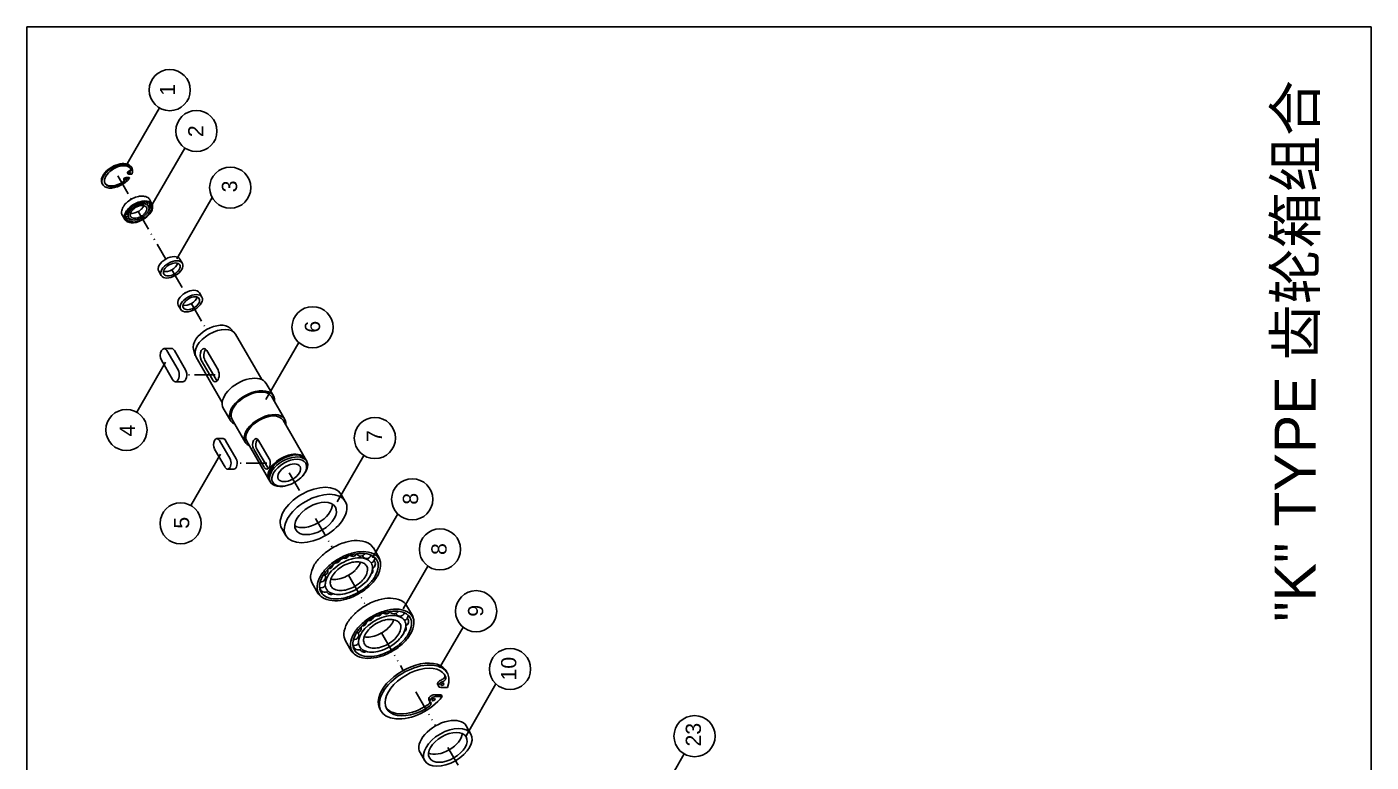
# Model space of a CAD drawing. Extents: x -1737 to 27, y -852 to 1643.
# Drawn here: x -1737 to 27, y 678 to 1643 of the extents above; entities that cross this region are included whole.
import ezdxf

# ---------------------------------------------------------------- set-up
doc = ezdxf.new("R2010")
doc.units = 0
doc.header["$LTSCALE"] = 1.5
doc.linetypes.add('ACAD_ISO12W100', pattern=[22, 12, -3, 0.5, -3, 0.5, -3])
doc.layers.get('0').update_dxf_attribs({"linetype": 'CONTINUOUS'})
doc.layers.add('2', color=5, linetype='ACAD_ISO12W100')
doc.styles.add('TXT', font='arial.ttf', dxfattribs={"height": 3.5})

msp = doc.modelspace()

# ---------------------------------------------------------------- linework, layer by layer
for p, q in [((-1736.6, 1642.8), (27.4, 1642.8)), ((-1736.6, -852), (-1736.6, 1642.8)), ((27.4, 1642.8), (27.4, -852))]:
    msp.add_line(p, q)
at = {"color": 7}
for p, q in [((-1606.3, 1460.8), (-1562.7, 1536.4)), ((-1575.1, 1404.6), (-1529.3, 1483.8)), ((-1604.5, 1451), (-1603.9, 1449.9)), ((-1602.8, 1449.4), (-1598.8, 1449.4)), ((-1609.6, 1442.2), (-1609, 1441.1)), ((-1606.5, 1445.1), (-1602.5, 1445.1)), ((-1605.9, 1444.1), (-1601.9, 1444.1)), ((-1602.5, 1445.1), (-1601.9, 1444.1)), ((-1572.5, 1410.6), (-1575.9, 1416.5)), ((-1540, 1338.5), (-1493.5, 1419)), ((-1608.2, 1390), (-1611.6, 1395.9)), ((-1532.6, 1332.4), (-1535.9, 1338)), ((-1560.3, 1316.4), (-1563.6, 1322)), ((-1507, 1288), (-1510.3, 1293.7)), ((-1534.7, 1272), (-1538, 1277.7)), ((-1464.3, 1241.3), (-1470, 1247.3)), ((-1428.4, 1179.9), (-1462.8, 1239.4)), ((-1556.5, 1220.6), (-1546.7, 1220.6)), ((-1538.2, 1192.5), (-1552.9, 1217.9)), ((-1528.4, 1192.5), (-1543.1, 1217.9)), ((-1518, 1219.6), (-1515.7, 1211.6)), ((-1485.8, 1192.5), (-1500.5, 1217.9)), ((-1423.1, 1153.5), (-1379.9, 1228.5)), ((-1592.5, 1137.1), (-1554.6, 1202.8)), ((-1545.5, 1179.8), (-1560.2, 1205.2)), ((-1480.4, 1149.9), (-1514.7, 1209.4)), ((-1493.2, 1179.8), (-1507.9, 1205.2)), ((-1488.3, 1179.8), (-1503, 1205.2)), ((-1532, 1177.1), (-1541.8, 1177.1)), ((-1413.2, 1158.6), (-1422.6, 1174.9)), ((-1398.3, 1127.6), (-1415.4, 1157.3)), ((-1469.5, 1126.1), (-1478.9, 1142.4)), ((-1450.2, 1097.6), (-1467.4, 1127.3)), ((-1400.4, 1126.4), (-1371.5, 1076.3)), ((-1479.1, 1102.4), (-1487.2, 1102.4)), ((-1470.1, 1076), (-1484, 1100)), ((-1461.9, 1076), (-1475.8, 1100)), ((-1419.1, 1048.8), (-1448.1, 1098.9)), ((-1418.6, 1076), (-1432.5, 1100)), ((-1521.4, 1014.5), (-1482.5, 1081.8)), ((-1476.6, 1064.7), (-1490.5, 1088.7)), ((-1425.1, 1064.7), (-1439, 1088.7)), ((-1421.1, 1064.7), (-1434.9, 1088.7)), ((-1329.3, 1019.5), (-1294.3, 1080.2)), ((-1465.2, 1062.3), (-1473.3, 1062.3)), ((-1369.4, 1072.7), (-1370.8, 1075.1)), ((-1417, 1045.2), (-1418.5, 1047.6)), ((-1318.8, 1020), (-1324.1, 1029.2)), ((-1283.2, 945.8), (-1250, 1003.5)), ((-1396.7, 975), (-1402, 984.2)), ((-1274.3, 945.7), (-1282, 959)), ((-1242.9, 878.8), (-1210.5, 935.1)), ((-1354.7, 899.3), (-1362.3, 912.6)), ((-1230.6, 870.1), (-1238.3, 883.3)), ((-1195, 801.3), (-1164.1, 854.8)), ((-1311, 823.7), (-1318.6, 836.9)), ((-1197.5, 779.4), (-1196.2, 777)), ((-1160.4, 712.3), (-1121.1, 780.3)), ((-1209.1, 759.4), (-1207.7, 757)), ((-1202.1, 766.1), (-1193, 766.1)), ((-1200.7, 763.7), (-1191.6, 763.7)), ((-1193.6, 775.8), (-1184.6, 775.8)), ((-1193, 766.1), (-1191.6, 763.7)), ((-1154, 714.6), (-1160.1, 725.2)), ((-1214.6, 679.6), (-1220.7, 690.2)), ((-907.7, 630.1), (-874, 688.4))]:
    msp.add_line(p, q, dxfattribs=at)
for points in [[(-1600.6, 1398.2, 0.054734), (-1598.7, 1398, 0.072341), (-1594.9, 1398.6, 0.058752), (-1590.4, 1400.5)], [(-1572.5, 1410.6, -0.01185), (-1572.2, 1410, -0.017397), (-1572.1, 1409.6), (-1572, 1409.3), (-1572, 1409.1, -0.017613), (-1571.9, 1408.8, -0.010803), (-1571.8, 1408.3)], [(-1608.2, 1390, 0.01185), (-1607.8, 1389.5, 0.017397), (-1607.5, 1389.2), (-1607.3, 1389), (-1607.1, 1388.8, 0.017613), (-1606.9, 1388.6, 0.010803), (-1606.5, 1388.3)], [(-1274.3, 945.7, -0.01185), (-1273.8, 944.4, -0.017397), (-1273.5, 943.5), (-1273.3, 942.8), (-1273.2, 942.3, -0.017613), (-1273, 941.6, -0.010803), (-1272.9, 940.6)], [(-1337.7, 917.9, 0.054734), (-1333.4, 917.4, 0.072341), (-1324.7, 918.7, 0.058752), (-1314.7, 923)], [(-1354.7, 899.3, 0.01185), (-1353.8, 898.2, 0.017397), (-1353.1, 897.5), (-1352.6, 897), (-1352.2, 896.6, 0.017613), (-1351.7, 896.2, 0.010803), (-1350.9, 895.5)], [(-1230.6, 870.1, -0.01185), (-1230.1, 868.7, -0.017397), (-1229.8, 867.8), (-1229.7, 867.1), (-1229.5, 866.6, -0.017613), (-1229.4, 866, -0.010803), (-1229.2, 864.9)], [(-1294, 842.2, 0.054734), (-1289.7, 841.8, 0.072341), (-1281, 843, 0.058752), (-1271.1, 847.3)], [(-1311, 823.7, 0.01185), (-1310.1, 822.6, 0.017397), (-1309.4, 821.9), (-1308.9, 821.4), (-1308.5, 821, 0.017613), (-1308.1, 820.5, 0.010803), (-1307.2, 819.9)]]:
    msp.add_lwpolyline(points, format="xyb", dxfattribs=at)
for centre in [(-1549.2, 1559.8), (-1514.2, 1506.1), (-1469.8, 1431.8), (-1361.8, 1248.5), (-1606, 1113.7), (-1280, 1103.1), (-1231, 1022.7), (-1534.9, 991.1), (-1194.6, 956.9), (-1147.1, 875.8), (-1102.6, 799.9), (-860.5, 711.8)]:
    msp.add_circle(centre, 27, dxfattribs=at)
for centre, radius, start, end in [((-1590.1, 1394.4), 23.6, 133.4495, 150), ((-1581.9, 1385.7), 35.6, 120, 133.4495), ((-1581.9, 1385.7), 35.6, 106.5505, 120), ((-1578.5, 1379.8), 35, 106.5505, 120), ((-1579.3, 1381.3), 32.4, 106.5505, 120), ((-1592.9, 1413), 2.75, 254.0874, 332.1009), ((-1585.3, 1397.2), 23.6, 90, 106.5505), ((-1587.8, 1414.4), 2.75, 235.5045, 325.8501), ((-1582.5, 1391.8), 21.5, 90, 106.5505), ((-1581.9, 1391.1), 23.2, 90, 106.5505), ((-1583.3, 1414.4), 2.75, 209.7674, 333.5823), ((-1585.3, 1405.7), 15, 65.6571, 90), ((-1582.5, 1399.5), 13.7, 65.6571, 90), ((-1579.8, 1413), 2.75, 205.9475, 342.2), ((-1581.9, 1399.5), 14.8, 65.6571, 90), ((-1582, 1412.9), 7.13, 30, 65.6571), ((-1579.5, 1406.1), 6.5, 30, 65.6571), ((-1578.6, 1406.6), 7.02, 30, 65.6571), ((-1597.5, 1398.7), 15, 150, 174.3429), ((-1605.4, 1399.4), 7.13, 174.3429, 210), ((-1601.6, 1393.3), 7.02, 174.3429, 210), ((-1593.9, 1392.6), 14.8, 150, 174.3429), ((-1600.8, 1393.8), 6.5, 174.3429, 210), ((-1606.2, 1395.9), 2.75, 248.3375, 328.4748), ((-1593.6, 1393.1), 13.7, 150, 174.3429), ((-1606.5, 1399.3), 2.75, 263.5111, 28.401), ((-1586.6, 1388.4), 23.2, 133.4495, 150), ((-1586.9, 1389.2), 21.5, 133.4495, 150), ((-1605.1, 1403.2), 2.75, 268.3261, 16.6933), ((-1606.2, 1395.9), 2.75, 21.127, 43.6504), ((-1592.9, 1394.4), 11, 150, 174.3429), ((-1598.7, 1395), 5.23, 174.3429, 210), ((-1578.5, 1379.8), 35, 120, 133.4495), ((-1587.5, 1391.3), 17.3, 133.4495, 150), ((-1602.1, 1407.1), 2.75, 268.6347, 354.2032), ((-1579.3, 1381.3), 32.4, 120, 133.4495), ((-1592.3, 1395.6), 8.69, 150, 174.3429), ((-1596.9, 1396.1), 4.12, 174.3429, 210), ((-1596.9, 1396.1), 4.12, 210, 245.6571), ((-1588.1, 1393.2), 13.6, 133.4495, 150), ((-1581.4, 1384.9), 26.1, 120, 133.4495), ((-1597.8, 1410.5), 2.75, 265.1504, 339.4828), ((-1583.3, 1388.1), 20.6, 120, 133.4495), ((-1581.4, 1384.9), 26.1, 106.5505, 120), ((-1583.3, 1388.1), 20.6, 106.5505, 120), ((-1597, 1411.8), 20.6, 286.5505, 300), ((-1600.7, 1418.3), 20.6, 300, 313.4495), ((-1585.3, 1394.8), 13.6, 90, 106.5505), ((-1584, 1393.4), 17.3, 90, 106.5505), ((-1597, 1411.8), 20.6, 300, 313.4495), ((-1595.9, 1413.3), 13.6, 313.4495, 330), ((-1598.8, 1415), 26.1, 300, 313.4495), ((-1585.3, 1399.7), 8.69, 65.6571, 90), ((-1600.9, 1418.7), 32.4, 300, 313.4495), ((-1601.8, 1420.2), 35, 300, 313.4495), ((-1591.7, 1410.8), 8.69, 330, 342.5316), ((-1584, 1399.6), 11, 65.6571, 90), ((-1592.2, 1406.8), 13.6, 313.4495, 330), ((-1583.4, 1403.9), 4.12, 30, 65.6571), ((-1592.7, 1408.6), 17.3, 313.4495, 330), ((-1587.9, 1404.3), 8.69, 330, 354.3429), ((-1583.4, 1403.9), 4.12, 354.3429, 30), ((-1581.6, 1404.9), 5.23, 30, 65.6571), ((-1593.4, 1410.7), 21.5, 313.4495, 330), ((-1587.3, 1405.5), 11, 330, 354.3429), ((-1593.7, 1411.6), 23.2, 313.4495, 330), ((-1578.9, 1403.2), 2.75, 307.0221, 22.7634), ((-1577.8, 1410.5), 2.75, 281.6368, 7.2857), ((-1581.6, 1404.9), 5.23, 354.3429, 30), ((-1577.5, 1407.1), 2.75, 293.8661, 43.6504), ((-1586.7, 1406.8), 13.7, 330, 354.3429), ((-1579.5, 1406.1), 6.5, 354.3429, 30), ((-1586.4, 1407.4), 14.8, 330, 354.3429), ((-1578.6, 1406.6), 7.02, 354.3429, 30), ((-1601.6, 1393.3), 7.02, 210, 245.6571), ((-1604.2, 1393.4), 2.75, 182.4874, 311.4741), ((-1600.8, 1393.8), 6.5, 210, 245.6571), ((-1598.4, 1400.4), 14.8, 245.6571, 270), ((-1597.8, 1400.4), 13.7, 245.6571, 270), ((-1598.7, 1395), 5.23, 210, 245.6571), ((-1600.7, 1392), 2.75, 205.9475, 301.211), ((-1600.7, 1392), 2.75, 205.9475, 301.211), ((-1596.3, 1400.3), 11, 245.6571, 270), ((-1595, 1400.2), 8.69, 245.6571, 270), ((-1598.4, 1408.8), 23.2, 270, 286.5505), ((-1597.8, 1408.1), 21.5, 270, 286.5505), ((-1596.3, 1406.6), 17.3, 270, 286.5505), ((-1595, 1405.2), 13.6, 270, 286.5505), ((-1601.8, 1420.2), 35, 286.5505, 300), ((-1600.9, 1418.7), 32.4, 286.5505, 300), ((-1598.8, 1415), 26.1, 286.5505, 300), ((-1295.5, 889.6), 80.1, 120, 133.4495), ((-1295.5, 889.6), 80.1, 106.5505, 120), ((-1303.2, 915.6), 53, 90, 106.5505), ((-1295.4, 901.9), 52.2, 90, 106.5505), ((-1303.2, 934.7), 33.8, 65.6571, 90), ((-1295.4, 920.8), 33.3, 65.6571, 90), ((-1295.9, 950.9), 16, 30, 65.6571), ((-1330.7, 918.8), 33.8, 150, 174.3429), ((-1314.1, 909.3), 53, 133.4495, 150), ((-1287.8, 876.4), 78.9, 120, 133.4495), ((-1340.9, 937.8), 6.18, 268.6347, 354.2032), ((-1289.8, 879.7), 73, 120, 133.4495), ((-1294.5, 887.9), 58.7, 120, 133.4495), ((-1331.4, 945.5), 6.18, 265.1504, 339.4828), ((-1298.7, 895.1), 46.3, 120, 133.4495), ((-1287.8, 876.4), 78.9, 106.5505, 120), ((-1289.8, 879.7), 73, 106.5505, 120), ((-1294.5, 887.9), 58.7, 106.5505, 120), ((-1320.2, 951.2), 6.18, 254.0874, 332.1009), ((-1298.7, 895.1), 46.3, 106.5505, 120), ((-1308.9, 954.2), 6.18, 235.5045, 325.8501), ((-1303.1, 910.1), 30.6, 90, 106.5505), ((-1300.2, 907), 38.9, 90, 106.5505), ((-1296.8, 903.4), 48.3, 90, 106.5505), ((-1327.1, 951.7), 30.6, 313.4495, 330), ((-1298.6, 954.2), 6.18, 209.7674, 333.5823), ((-1303.1, 921.2), 19.6, 65.6571, 90), ((-1317.5, 946.1), 19.6, 330, 342.5316), ((-1300.2, 921), 24.8, 65.6571, 90), ((-1296.8, 920.8), 30.8, 65.6571, 90), ((-1290.8, 951.2), 6.18, 205.9475, 342.2), ((-1298.9, 930.6), 9.27, 30, 65.6571), ((-1298.9, 930.6), 9.27, 354.3429, 30), ((-1294.8, 932.9), 11.8, 30, 65.6571), ((-1286.2, 945.5), 6.18, 281.6368, 7.2857), ((-1294.8, 932.9), 11.8, 354.3429, 30), ((-1290.1, 935.6), 14.6, 30, 65.6571), ((-1285.5, 937.8), 6.18, 293.8661, 43.6504), ((-1288.2, 936.8), 15.8, 30, 65.6571), ((-1290.1, 935.6), 14.6, 354.3429, 30), ((-1305.6, 938.5), 33.3, 330, 354.3429), ((-1288.2, 936.8), 15.8, 354.3429, 30), ((-1348.4, 920.6), 16, 174.3429, 210), ((-1322.5, 905.2), 33.3, 150, 174.3429), ((-1321.9, 906.4), 30.8, 150, 174.3429), ((-1351, 920.4), 6.18, 263.5111, 28.401), ((-1306.2, 895.7), 52.2, 133.4495, 150), ((-1306.7, 897.6), 48.3, 133.4495, 150), ((-1347.7, 929.1), 6.18, 268.3261, 16.6933), ((-1320.3, 909.4), 24.8, 150, 174.3429), ((-1308.2, 902.4), 38.9, 133.4495, 150), ((-1319, 912), 19.6, 150, 174.3429), ((-1309.4, 906.5), 30.6, 133.4495, 150), ((-1337.9, 963), 46.3, 300, 313.4495), ((-1318.7, 937.1), 30.6, 313.4495, 330), ((-1319.9, 941.2), 38.9, 313.4495, 330), ((-1309.1, 931.6), 19.6, 330, 354.3429), ((-1321.4, 945.9), 48.3, 313.4495, 330), ((-1307.8, 934.2), 24.8, 330, 354.3429), ((-1322, 947.9), 52.2, 313.4495, 330), ((-1288.8, 929.1), 6.18, 307.0221, 22.7634), ((-1306.3, 937.2), 30.8, 330, 354.3429), ((-1339.9, 906.9), 15.8, 174.3429, 210), ((-1338, 908), 14.6, 174.3429, 210), ((-1350.3, 912.7), 6.18, 248.3375, 328.4748), ((-1345.8, 907), 6.18, 182.4874, 311.4741), ((-1338, 908), 14.6, 210, 245.6571), ((-1350.3, 912.7), 6.18, 21.127, 43.6504), ((-1333.3, 910.7), 11.8, 174.3429, 210), ((-1333.3, 910.7), 11.8, 210, 245.6571), ((-1337.9, 904), 6.18, 205.9475, 301.211), ((-1337.9, 904), 6.18, 205.9475, 301.211), ((-1329.2, 913), 9.27, 174.3429, 210), ((-1327.9, 922.6), 24.8, 245.6571, 270), ((-1329.2, 913), 9.27, 210, 245.6571), ((-1325, 922.4), 19.6, 245.6571, 270), ((-1325, 933.5), 30.6, 270, 286.5505), ((-1338.3, 963.8), 73, 286.5505, 300), ((-1333.6, 955.6), 58.7, 286.5505, 300), ((-1329.5, 948.5), 46.3, 286.5505, 300), ((-1329.5, 948.5), 46.3, 300, 313.4495), ((-1333.6, 955.6), 58.7, 300, 313.4495), ((-1338.3, 963.8), 73, 300, 313.4495), ((-1340.3, 967.3), 78.9, 300, 313.4495), ((-1339.9, 906.9), 15.8, 210, 245.6571), ((-1332.7, 922.9), 33.3, 245.6571, 270), ((-1331.3, 922.7), 30.8, 245.6571, 270), ((-1332.7, 941.7), 52.2, 270, 286.5505), ((-1331.3, 940.2), 48.3, 270, 286.5505), ((-1327.9, 936.6), 38.9, 270, 286.5505), ((-1340.3, 967.3), 78.9, 286.5505, 300), ((-1251.8, 814), 80.1, 120, 133.4495), ((-1251.8, 814), 80.1, 106.5505, 120), ((-1259.5, 839.9), 53, 90, 106.5505), ((-1259.5, 859.1), 33.8, 65.6571, 90), ((-1252.2, 875.3), 16, 30, 65.6571), ((-1270.4, 833.6), 53, 133.4495, 150), ((-1244.2, 800.7), 78.9, 120, 133.4495), ((-1246.1, 804.1), 73, 120, 133.4495), ((-1287.7, 869.8), 6.18, 265.1504, 339.4828), ((-1244.2, 800.7), 78.9, 106.5505, 120), ((-1246.1, 804.1), 73, 106.5505, 120), ((-1250.8, 812.3), 58.7, 106.5505, 120), ((-1276.6, 875.5), 6.18, 254.0874, 332.1009), ((-1265.2, 878.6), 6.18, 235.5045, 325.8501), ((-1259.4, 834.5), 30.6, 90, 106.5505), ((-1256.5, 831.3), 38.9, 90, 106.5505), ((-1253.1, 827.7), 48.3, 90, 106.5505), ((-1251.8, 826.3), 52.2, 90, 106.5505), ((-1255, 878.6), 6.18, 209.7674, 333.5823), ((-1259.4, 845.5), 19.6, 65.6571, 90), ((-1273.9, 870.5), 19.6, 330, 342.5316), ((-1256.5, 845.4), 24.8, 65.6571, 90), ((-1253.1, 845.2), 30.8, 65.6571, 90), ((-1247.1, 875.5), 6.18, 205.9475, 342.2), ((-1251.8, 845.2), 33.3, 65.6571, 90), ((-1251.1, 857.3), 11.8, 30, 65.6571), ((-1242.6, 869.8), 6.18, 281.6368, 7.2857), ((-1246.4, 860), 14.6, 30, 65.6571), ((-1241.9, 862.2), 6.18, 293.8661, 43.6504), ((-1244.5, 861.1), 15.8, 30, 65.6571), ((-1246.4, 860), 14.6, 354.3429, 30), ((-1244.5, 861.1), 15.8, 354.3429, 30), ((-1287, 843.2), 33.8, 150, 174.3429), ((-1307.3, 844.7), 6.18, 263.5111, 28.401), ((-1262.5, 820.1), 52.2, 133.4495, 150), ((-1263.1, 822), 48.3, 133.4495, 150), ((-1304.1, 853.4), 6.18, 268.3261, 16.6933), ((-1264.5, 826.7), 38.9, 133.4495, 150), ((-1297.2, 862.2), 6.18, 268.6347, 354.2032), ((-1265.7, 830.8), 30.6, 133.4495, 150), ((-1250.8, 812.3), 58.7, 120, 133.4495), ((-1255, 819.5), 46.3, 120, 133.4495), ((-1255, 819.5), 46.3, 106.5505, 120), ((-1294.2, 887.4), 46.3, 300, 313.4495), ((-1283.4, 876), 30.6, 313.4495, 330), ((-1255.2, 854.9), 9.27, 30, 65.6571), ((-1265.4, 855.9), 19.6, 330, 354.3429), ((-1255.2, 854.9), 9.27, 354.3429, 30), ((-1264.1, 858.6), 24.8, 330, 354.3429), ((-1245.1, 853.4), 6.18, 307.0221, 22.7634), ((-1251.1, 857.3), 11.8, 354.3429, 30), ((-1262.6, 861.6), 30.8, 330, 354.3429), ((-1262, 862.8), 33.3, 330, 354.3429), ((-1304.7, 845), 16, 174.3429, 210), ((-1296.3, 831.2), 15.8, 174.3429, 210), ((-1278.8, 829.5), 33.3, 150, 174.3429), ((-1278.2, 830.7), 30.8, 150, 174.3429), ((-1306.6, 837), 6.18, 248.3375, 328.4748), ((-1294.3, 832.3), 14.6, 174.3429, 210), ((-1302.1, 831.3), 6.18, 182.4874, 311.4741), ((-1306.6, 837), 6.18, 21.127, 43.6504), ((-1276.7, 833.7), 24.8, 150, 174.3429), ((-1289.7, 835), 11.8, 174.3429, 210), ((-1289.7, 835), 11.8, 210, 245.6571), ((-1275.3, 836.4), 19.6, 150, 174.3429), ((-1285.6, 837.4), 9.27, 174.3429, 210), ((-1285.6, 837.4), 9.27, 210, 245.6571), ((-1289.9, 880), 58.7, 286.5505, 300), ((-1285.8, 872.8), 46.3, 286.5505, 300), ((-1285.8, 872.8), 46.3, 300, 313.4495), ((-1289.9, 880), 58.7, 300, 313.4495), ((-1294.7, 888.2), 73, 300, 313.4495), ((-1296.6, 891.6), 78.9, 300, 313.4495), ((-1275, 861.5), 30.6, 313.4495, 330), ((-1276.3, 865.6), 38.9, 313.4495, 330), ((-1277.7, 870.3), 48.3, 313.4495, 330), ((-1278.3, 872.3), 52.2, 313.4495, 330), ((-1296.3, 831.2), 15.8, 210, 245.6571), ((-1294.3, 832.3), 14.6, 210, 245.6571), ((-1289.1, 847.2), 33.3, 245.6571, 270), ((-1287.6, 847.1), 30.8, 245.6571, 270), ((-1294.2, 828.3), 6.18, 205.9475, 301.211), ((-1294.2, 828.3), 6.18, 205.9475, 301.211), ((-1284.3, 846.9), 24.8, 245.6571, 270), ((-1281.3, 846.8), 19.6, 245.6571, 270), ((-1289.1, 866.1), 52.2, 270, 286.5505), ((-1287.6, 864.6), 48.3, 270, 286.5505), ((-1284.3, 861), 38.9, 270, 286.5505), ((-1281.3, 857.8), 30.6, 270, 286.5505), ((-1296.6, 891.6), 78.9, 286.5505, 300), ((-1294.7, 888.2), 73, 286.5505, 300)]:
    msp.add_arc(centre, radius, start, end, dxfattribs=at)
for centre, major_axis, start_param, end_param in [((-1618.7, 1447.8), (-19.1, -11), 3.093797, 6.330981), ((-1618.1, 1446.8), (-19.1, -11), 2.527534, 8.466151), ((-1617.1, 1446.8), (-16.8, -9.7), 3.017865, 7.975127), ((-1602.4, 1452.2), (-2.1, -1.21), -1.854814, 0), ((-1601.8, 1451.1), (-2.1, -1.21), -1.854814, 0.785398), ((-1602.6, 1455.2), (-2.1, -1.21), 1.286778, 3.017865), ((-1602, 1454.1), (-2.1, -1.21), 1.286778, 3.017865), ((-1617.8, 1447.8), (-16.8, -9.7), 3.017865, 3.087236), ((-1617.8, 1447.8), (-16.8, -9.7), 0.054357, 1.691942), ((-1611.1, 1440.4), (-2.1, -1.21), 1.691942, 2.748515), ((-1607.5, 1443.4), (-2.1, -1.21), -2.356194, 0), ((-1610.5, 1439.4), (-2.1, -1.21), 1.691942, 3.422817), ((-1606.9, 1442.4), (-2.1, -1.21), -2.356194, 0.281224), ((-1549.8, 1330), (-13.9, -8), 3.141593, 6.283185), ((-1549.8, 1330), (-10.4, -6), 0.490883, 2.65071), ((-1524.1, 1285.7), (-13.9, -8), 3.141593, 6.283185), ((-1524.1, 1285.7), (-10.4, -6), 0.490883, 2.65071), ((-1492.8, 1231.4), (-24.2, -14), -2.999696, -0.141897), ((-1488.7, 1224.4), (-26, -15), 3.141593, 6.283185), ((-1556.5, 1211.6), (0, 9), -0.785398, 2.356194), ((-1546.7, 1211.6), (0, 9), -0.785398, 0), ((-1504.2, 1211.6), (0, 9), -0.785398, 2.356194), ((-1499.3, 1211.6), (0, 9), 0.490883, 2.356194), ((-1541.8, 1186.1), (0, 9), 2.356194, 5.497787), ((-1532, 1186.1), (0, 9), 3.141593, 5.497787), ((-1489.5, 1186.1), (0, 9), 2.356194, 5.497787), ((-1450.8, 1158.6), (-28.1, -16.2), -3.141593, 0), ((-1484.6, 1186.1), (0, 9), 2.356194, 2.65071), ((-1441.4, 1142.3), (-28.1, -16.2), 2.746802, 6.677976), ((-1441.4, 1142.3), (-26, -15), -3.141593, 0), ((-1424.2, 1112.6), (-26, -15), 2.730455, 6.694323), ((-1424.2, 1112.6), (-23.8, -13.8), 3.141593, 6.283185), ((-1487.2, 1094.4), (0, 8), -0.785398, 2.356194), ((-1479.1, 1094.4), (0, 8), -0.785398, 0), ((-1435.8, 1094.4), (0, 8), -0.785398, 2.356194), ((-1431.7, 1094.4), (0, 8), 0.457762, 2.356194), ((-1395.3, 1062.5), (-23.8, -13.7), 3.10044, 6.324338), ((-1394.6, 1061.4), (-23.8, -13.8), 3.141593, 6.283185), ((-1393.2, 1058.9), (-23.8, -13.7), 2.032864, 7.391914), ((-1395.3, 1062.5), (-22.5, -13), -2.449018, -0.692575), ((-1473.3, 1070.3), (0, 8), 2.356194, 5.497787), ((-1465.2, 1070.3), (0, 8), 3.141593, 5.497787), ((-1421.9, 1070.3), (0, 8), 2.356194, 5.497787), ((-1417.8, 1070.3), (0, 8), 2.356194, 2.683831), ((-1363.1, 1006.7), (-39, -22.5), 3.141593, 6.283185), ((-1363.1, 1006.7), (-26, -15), 0.311422, 2.83017), ((-1228.4, 769.8), (-43.4, -25.1), 2.527534, 8.466151), ((-1229.8, 772.2), (-43.4, -25.1), 3.093797, 6.330981), ((-1226.3, 769.8), (-38.2, -22), 3.017865, 7.975127), ((-1192.8, 782.1), (-4.77, -2.75), -1.854814, 0), ((-1191.4, 779.7), (-4.77, -2.75), -1.854814, 0.785398), ((-1193.2, 788.9), (-4.77, -2.75), 1.286778, 3.017865), ((-1191.8, 786.5), (-4.77, -2.75), 1.286778, 3.017865), ((-1227.7, 772.2), (-38.2, -22), 3.017865, 3.087236), ((-1204.3, 762.2), (-4.77, -2.75), -2.356194, 0), ((-1202.9, 759.8), (-4.77, -2.75), -2.356194, 0.281224), ((-1227.7, 772.2), (-38.2, -22), 0.054357, 1.691942), ((-1212.6, 755.4), (-4.77, -2.75), 1.691942, 2.748515), ((-1211.2, 753), (-4.77, -2.75), 1.691942, 3.422817), ((-1190.4, 707.7), (-30.3, -17.5), -3.141593, 0), ((-1190.4, 707.7), (-24, -13.9), 0.392197, 2.749395)]:
    msp.add_ellipse(centre, major_axis=major_axis, ratio=0.57735, start_param=start_param, end_param=end_param, dxfattribs=at)
for centre, major_axis in [((-1601.8, 1451.1), (-0.807, -0.466)), ((-1606.9, 1442.4), (-0.807, -0.466)), ((-1546.5, 1324.4), (-13.9, -8)), ((-1546.5, 1324.4), (-10.4, -6)), ((-1520.9, 1280), (-13.9, -8)), ((-1520.9, 1280), (-10.4, -6)), ((-1392.4, 1057.5), (-21.7, -12.5)), ((-1392.4, 1057.5), (-14.3, -8.2)), ((-1357.8, 997.5), (-39, -22.5)), ((-1357.8, 997.5), (-26, -15)), ((-1191.4, 779.7), (-1.83, -1.06)), ((-1202.9, 759.8), (-1.83, -1.06)), ((-1184.3, 697.1), (-30.3, -17.5)), ((-1184.3, 697.1), (-24, -13.9))]:
    msp.add_ellipse(centre, major_axis=major_axis, ratio=0.57735, dxfattribs=at)
at = {"layer": '2', "color": 7, "ltscale": 1.5}
for p, q in [((-1617.4, 1447.2), (-1599.7, 1416.5)), ((-1590.4, 1400.5), (-1554.4, 1338)), ((-1546.3, 1324), (-1528.8, 1293.7)), ((-1520.9, 1280), (-1500.9, 1245.4)), ((-1489.5, 1186.1), (-1526.8, 1186.1)), ((-1421.9, 1070.3), (-1460.6, 1070.3)), ((-1392.4, 1057.5), (-1376.1, 1029.2)), ((-1357.8, 997.5), (-1335.5, 959)), ((-1314.7, 923), (-1291.8, 883.3)), ((-1271.1, 847.3), (-1242.7, 798.1)), ((-1226.3, 769.8), (-1200.5, 725.2)), ((-1184.3, 697.1), (-1168.6, 669.9))]:
    msp.add_line(p, q, dxfattribs=at)

# ---------------------------------------------------------------- texts
at = {"color": 7, "style": 'TXT'}
for s, p in [('1', (-1542.1, 1552.5)), ('2', (-1505, 1498.1)), ('3', (-1460.8, 1425.6)), ('6', (-1351.9, 1241.4)), ('4', (-1594.7, 1105.1)), ('7', (-1270.6, 1097.9)), ('8', (-1223.3, 1015.6)), ('5', (-1523.6, 984.1)), ('8', (-1185.9, 949.6)), ('9', (-1137.8, 868.6)), ('10', (-1094.4, 784.8)), ('23', (-852.1, 698.2))]:
    msp.add_text(s, height=20, rotation=90, dxfattribs=at).set_placement(p)
at = {"insert": (-99.3, 862), "char_height": 54, "attachment_point": 1, "rotation": 90, "style": 'TXT'}
msp.add_mtext_dynamic_manual_height_columns('"K" TYPE {\\fSimSun|b0|i0|c134|p2;齿轮箱组合}', width=772.33, gutter_width=17.5, heights=[0], dxfattribs=at)

doc.saveas('drawing.dxf')
